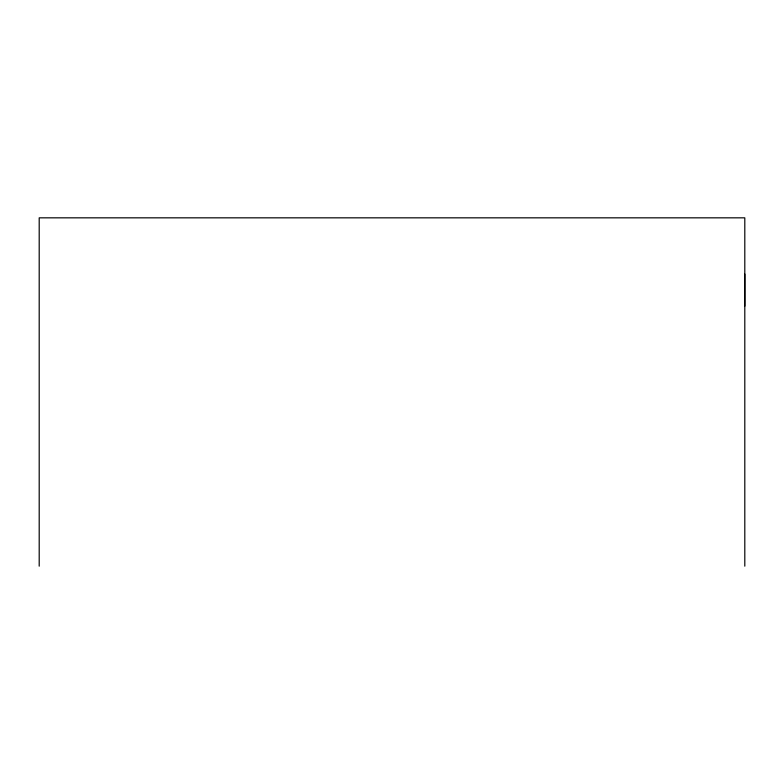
<?xml version="1.0" encoding="UTF-8"?>
<svg xmlns="http://www.w3.org/2000/svg" width="784" height="784" viewBox="0 0 784 784"><rect width="100%" height="100%" fill="white"/><g stroke="black" fill="none" stroke-linecap="round" stroke-linejoin="round"><path stroke-width="1.18" d="M744.8 306.172L744.8 274.037M744.8 566.166L744.8 217.834L39.2 217.834L39.2 566.166"/></g></svg>
